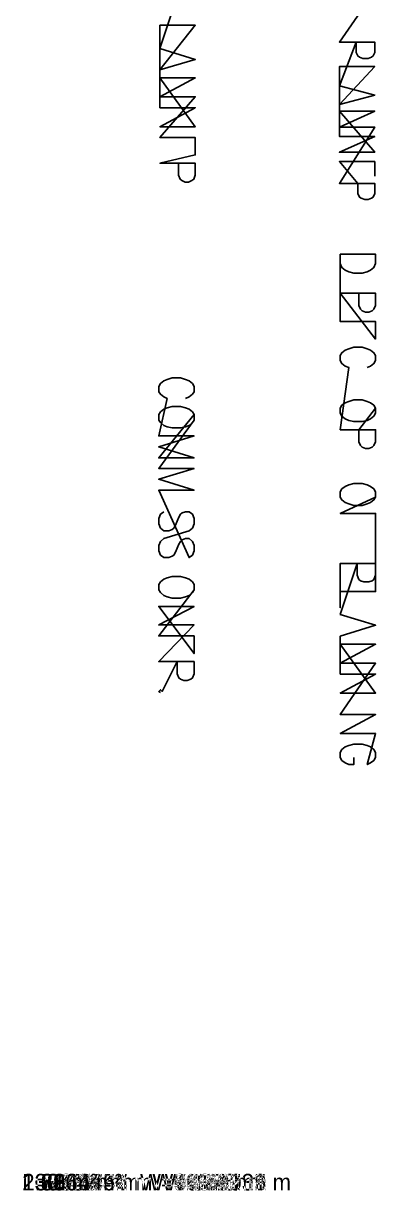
# Model space of a CAD drawing. Header units: metres. Extents: x 0 to 805, y 0 to 1107.
# Drawn here: x 0.2 to 53.3, y 0 to 176.1 of the extents above; entities that cross this region are included whole.
import ezdxf

# ---------------------------------------------------------------- set-up
doc = ezdxf.new("R2010")
doc.units = ezdxf.units.M
for name, color, linetype in [('GUIDES', 8, 'Continuous'), ('ROADS', 7, 'Continuous'), ('TEXT', 2, 'Continuous')]:
    doc.layers.add(name, color=color, linetype=linetype)

msp = doc.modelspace()

# ---------------------------------------------------------------- linework, layer by layer
at = {"layer": 'GUIDES'}
for points in [[(47.94, 141.27), (53.27, 141.27), (53.27, 139.88), (53.02, 139.24), (52.51, 138.86), (52, 138.61), (51.24, 138.42), (49.97, 138.42), (49.21, 138.61), (48.7, 138.86), (48.19, 139.24), (47.94, 139.88), (47.94, 141.27)], [(25.9, 117.08), (25.65, 117.46), (25.14, 117.91), (24.63, 118.1), (23.87, 118.29), (22.6, 118.29), (21.84, 118.1), (21.33, 117.91), (20.82, 117.46), (20.57, 117.08), (20.57, 116.25), (20.82, 115.87), (21.33, 115.43), (21.84, 115.24), (22.6, 115.05), (23.87, 115.05), (24.63, 115.24), (25.14, 115.43), (25.65, 115.87), (25.9, 116.25), (25.9, 117.08)], [(53.27, 118.03), (53.02, 118.48), (52.51, 118.86), (52, 119.05), (51.24, 119.3), (49.97, 119.3), (49.21, 119.05), (48.7, 118.86), (48.19, 118.48), (47.94, 118.03), (47.94, 117.27), (48.19, 116.83), (48.7, 116.44), (49.21, 116.19), (49.97, 116), (51.24, 116), (52, 116.19), (52.51, 116.44), (53.02, 116.83), (53.27, 117.27), (53.27, 118.03)], [(53.27, 105.4), (53.02, 105.84), (52.51, 106.22), (52, 106.48), (51.24, 106.67), (49.97, 106.67), (49.21, 106.48), (48.7, 106.22), (48.19, 105.84), (47.94, 105.4), (47.94, 104.63), (48.19, 104.19), (48.7, 103.81), (49.21, 103.62), (49.97, 103.36), (51.24, 103.36), (52, 103.62), (52.51, 103.81), (53.02, 104.19), (53.27, 104.63), (53.27, 105.4)], [(25.9, 91.43), (25.65, 91.81), (25.14, 92.25), (24.63, 92.44), (23.87, 92.63), (22.6, 92.63), (21.84, 92.44), (21.33, 92.25), (20.82, 91.81), (20.57, 91.43), (20.57, 90.6), (20.82, 90.22), (21.33, 89.77), (21.84, 89.58), (22.6, 89.39), (23.87, 89.39), (24.63, 89.58), (25.14, 89.77), (25.65, 90.22), (25.9, 90.6), (25.9, 91.43)]]:
    msp.add_lwpolyline(points, close=True, dxfattribs=at)
at = {"layer": 'ROADS'}
for points in [[(23.3, 180.07), (20.76, 172.32), (26.09, 170.67), (20.76, 169.09), (26.09, 175.82), (20.76, 175.82), (20.76, 173.34), (20.76, 163.37), (26.09, 163.37), (20.76, 160.51), (26.09, 160.51), (20.76, 167.88), (26.09, 167.88), (20.76, 165.02), (26.09, 165.02), (20.76, 158.86), (26.09, 158.86), (26.09, 156.26), (20.76, 154.99), (26.09, 154.99), (26.09, 153.21), (25.84, 152.58), (25.58, 152.39), (25.08, 152.13), (24.57, 152.13), (24.06, 152.39), (23.81, 152.58), (23.55, 153.21), (23.55, 154.99)], [(53.14, 181.02), (47.81, 173.28), (53.14, 173.28), (53.14, 171.69), (52.89, 171.18), (52.63, 170.99), (52.13, 170.8), (51.36, 170.8), (50.86, 170.99), (50.6, 171.18), (50.35, 171.69), (50.35, 173.28), (47.81, 166.67), (53.14, 165.28), (47.81, 163.88), (53.14, 169.59), (47.81, 169.59), (47.81, 167.56), (47.81, 159.05), (53.14, 159.05), (47.81, 156.64), (53.14, 156.64), (47.81, 162.86), (53.14, 162.86), (47.81, 160.45), (53.14, 160.45), (47.81, 151.94), (53.14, 151.94), (53.14, 150.42), (52.89, 149.85), (52.63, 149.72), (52.13, 149.53), (51.62, 149.53), (51.11, 149.72), (50.86, 149.85), (50.6, 150.42), (50.6, 151.94), (47.81, 155.24), (53.14, 155.24), (53.14, 153.02)], [(47.94, 141.27), (53.27, 141.27), (53.27, 139.88), (53.02, 139.24), (52.51, 138.86), (52, 138.61), (51.24, 138.42), (49.97, 138.42), (49.21, 138.61), (48.7, 138.86), (48.19, 139.24), (47.94, 139.88), (47.94, 131.11), (53.27, 131.11), (53.27, 128.45), (47.94, 135.37), (53.27, 135.37), (53.27, 133.53), (53.02, 132.95), (52.76, 132.7), (52.25, 132.51), (51.75, 132.51), (51.24, 132.7), (50.98, 132.95), (50.73, 133.53), (50.73, 135.37)], [(52, 124.19), (52.51, 124.38), (53.02, 124.76), (53.27, 125.21), (53.27, 125.97), (53.02, 126.41), (52.51, 126.8), (52, 126.99), (51.24, 127.24), (49.97, 127.24), (49.21, 126.99), (48.7, 126.8), (48.19, 126.41), (47.94, 125.97), (47.94, 125.21), (48.19, 124.76), (48.7, 124.38), (49.21, 124.19), (47.94, 114.79), (53.27, 114.79), (53.27, 112.95), (53.02, 112.38), (52.76, 112.13), (52.25, 111.94), (51.75, 111.94), (51.24, 112.13), (50.98, 112.38), (50.73, 112.95), (50.73, 114.79), (53.27, 118.03), (53.02, 118.48), (52.51, 118.86), (52, 119.05), (51.24, 119.3), (49.97, 119.3), (49.21, 119.05), (48.7, 118.86), (48.19, 118.48), (47.94, 118.03), (47.94, 117.27), (48.19, 116.83), (48.7, 116.44), (49.21, 116.19), (49.97, 116), (51.24, 116), (52, 116.19), (52.51, 116.44), (53.02, 116.83), (53.27, 117.27)], [(24.63, 119.49), (25.14, 119.75), (25.65, 120.13), (25.9, 120.51), (25.9, 121.33), (25.65, 121.78), (25.14, 122.16), (24.63, 122.35), (23.87, 122.6), (22.6, 122.6), (21.84, 122.35), (21.33, 122.16), (20.82, 121.78), (20.57, 121.33), (20.57, 120.51), (20.82, 120.13), (21.33, 119.75), (21.84, 119.49), (20.57, 113.84), (25.9, 113.84), (20.57, 112.19), (25.9, 110.54), (20.57, 110.54), (25.9, 117.08), (25.65, 117.46), (25.14, 117.91), (24.63, 118.1), (23.87, 118.29), (22.6, 118.29), (21.84, 118.1), (21.33, 117.91), (20.82, 117.46), (20.57, 117.08), (20.57, 116.25), (20.82, 115.87), (21.33, 115.43), (21.84, 115.24), (22.6, 115.05), (23.87, 115.05), (24.63, 115.24), (25.14, 115.43), (25.65, 115.87), (25.9, 116.25), (20.57, 108.95), (25.9, 108.95), (20.57, 107.3), (25.9, 105.65), (20.57, 105.65), (25.14, 95.49), (25.65, 95.87), (25.9, 96.51), (25.9, 97.33), (25.65, 97.9), (25.14, 98.35), (24.63, 98.35), (24.12, 98.16), (23.87, 97.9), (23.61, 97.52), (23.11, 96.32), (22.85, 95.87), (22.6, 95.68), (22.09, 95.49), (21.33, 95.49), (20.82, 95.87), (20.57, 96.51), (20.57, 97.33), (20.82, 97.9), (21.33, 98.35), (25.14, 99.55), (25.65, 99.93), (25.9, 100.57), (25.9, 101.4), (25.65, 102.03), (25.14, 102.41), (24.63, 102.41), (24.12, 102.22), (23.87, 102.03), (23.61, 101.59), (23.11, 100.38), (22.85, 99.93), (22.6, 99.74), (22.09, 99.55), (21.33, 99.55), (20.82, 99.93), (20.57, 100.57), (20.57, 101.4), (20.82, 102.03), (21.33, 102.41)], [(53.27, 105.4), (53.02, 105.84), (52.51, 106.22), (52, 106.48), (51.24, 106.67), (49.97, 106.67), (49.21, 106.48), (48.7, 106.22), (48.19, 105.84), (47.94, 105.4), (47.94, 104.63), (48.19, 104.19), (48.7, 103.81), (49.21, 103.62), (49.97, 103.36), (51.24, 103.36), (52, 103.62), (52.51, 103.81), (53.02, 104.19), (53.27, 104.63), (47.94, 102.16), (53.27, 102.16), (53.27, 99.49), (53.27, 90.35), (47.94, 90.35), (47.94, 87.93), (47.94, 94.6), (53.27, 94.6), (53.27, 92.82), (53.02, 92.19), (52.76, 92), (52.25, 91.81), (51.49, 91.81), (50.98, 92), (50.73, 92.19), (50.48, 92.82), (50.48, 94.6), (47.94, 86.92), (53.27, 85.27), (47.94, 83.62), (47.94, 77.9), (53.27, 77.9), (47.94, 75.04), (53.27, 75.04), (47.94, 82.41), (53.27, 82.41), (47.94, 79.55), (53.27, 79.55), (47.94, 71.8), (53.27, 71.8), (47.94, 68.95), (53.27, 68.95), (52, 64.25), (52.51, 64.5), (53.02, 64.88), (53.27, 65.33), (53.27, 66.09), (53.02, 66.53), (52.51, 66.91), (52, 67.11), (51.24, 67.36), (49.97, 67.36), (49.21, 67.11), (48.7, 66.91), (48.19, 66.53), (47.94, 66.09), (47.94, 65.33), (48.19, 64.88), (48.7, 64.5), (49.21, 64.25), (49.97, 64.25), (49.97, 65.33)], [(25.9, 91.43), (25.65, 91.81), (25.14, 92.25), (24.63, 92.44), (23.87, 92.63), (22.6, 92.63), (21.84, 92.44), (21.33, 92.25), (20.82, 91.81), (20.57, 91.43), (20.57, 90.6), (20.82, 90.22), (21.33, 89.77), (21.84, 89.58), (22.6, 89.39), (23.87, 89.39), (24.63, 89.58), (25.14, 89.77), (25.65, 90.22), (25.9, 90.6), (20.57, 83.68), (25.9, 83.68), (25.9, 81.01), (20.57, 88.12), (25.9, 88.12), (20.57, 85.33), (25.9, 85.33), (20.57, 79.81), (25.9, 79.81), (25.9, 77.96), (25.65, 77.33), (25.39, 77.14), (24.88, 76.95), (24.38, 76.95), (23.87, 77.14), (23.61, 77.33), (23.36, 77.96), (23.36, 79.81), (21.07, 75.3), (20.82, 75.55), (20.57, 75.3), (20.82, 75.11)]]:
    msp.add_lwpolyline(points, dxfattribs=at)

# ---------------------------------------------------------------- texts
at = {"layer": 'TEXT'}
for s in ['230.64 m²', '2.69 m²', '2.88 m²', '2.69 m²', '2.71 m²', '2.71 m²', '2.71 m²', '2.69 m²', '2.66 m²', '2.69 m²', '2.71 m²', '2.66 m²', '12.65 m²', '103.02 m²', '12.65 m²', '12.48 m²', '12.48 m²', '12.74 m²', '12.63 m²', '12.35 m²', '12.48 m²', 'L=136.02 m  W=33.69 m', 'L=138.80 m  W=48.31 m', 'L=557.74 m  W=34.68 m', 'L=122.42 m  W=55.49 m', 'L=286.37 m  W=7.69 m', 'L=298.58 m  W=30.04 m', 'L=711.10 m  W=11.32 m', 'L=30.54 m  W=0.14 m', 'L=473.60 m  W=29.74 m', 'L=102.68 m  W=93.52 m', 'L=139.15 m  W=13.05 m', 'L=368.42 m  W=15.35 m', 'L=220.95 m  W=4.40 m', 'L=397.30 m  W=17.44 m', 'L=49.21 m  W=8.50 m', 'L=441.33 m  W=34.88 m', 'L=79.76 m  W=95.07 m', 'L=428.28 m  W=6.97 m', 'L=874.58 m  W=30.78 m', 'L=727.35 m  W=28.94 m', 'L=74.29 m  W=19.84 m', 'L=30.76 m  W=23.30 m', 'L=384.40 m  W=50.60 m', 'L=250.33 m  W=11.89 m', 'L=118.07 m  W=5.05 m', 'L=9904.44 m  W=276.85 m', 'L=327.66 m  W=10.12 m', 'L=172.14 m  W=21.88 m', 'L=113.57 m  W=4.86 m', 'L=92.45 m  W=5.27 m', 'L=48.20 m  W=5.30 m', 'L=172.00 m  W=14.84 m', 'L=180.83 m  W=7.74 m', 'L=310.76 m  W=31.64 m', 'L=48.01 m  W=5.95 m', 'L=135.89 m  W=11.40 m', 'L=46.41 m  W=7.08 m', 'L=95.36 m  W=9.67 m', 'L=48.14 m  W=5.95 m', 'L=47.82 m  W=5.12 m', 'L=162.57 m  W=11.84 m', 'L=56.40 m  W=3.28 m', 'L=101.58 m  W=5.82 m', 'L=100.38 m  W=4.96 m', 'L=48.03 m  W=5.30 m', 'L=46.46 m  W=7.08 m', 'L=117.37 m  W=10.17 m', 'L=84.89 m  W=6.67 m', 'L=47.94 m  W=5.31 m', 'L=46.29 m  W=7.07 m', 'L=47.97 m  W=5.96 m', 'L=51.29 m  W=5.36 m', 'L=46.45 m  W=7.10 m', 'L=48.15 m  W=5.73 m', 'L=48.04 m  W=5.30 m', 'L=46.48 m  W=7.06 m', 'L=51.91 m  W=5.67 m', 'L=53.37 m  W=6.77 m', 'L=46.13 m  W=7.10 m', 'L=48.07 m  W=5.96 m', 'L=48.24 m  W=5.31 m', 'L=46.26 m  W=7.12 m', 'L=47.95 m  W=5.75 m', 'L=48.01 m  W=5.31 m', 'L=46.25 m  W=7.06 m', 'L=132.24 m  W=10.11 m', 'L=47.92 m  W=5.92 m', 'L=48.00 m  W=5.29 m', 'L=804.82 m  W=108.72 m', 'L=47.98 m  W=5.97 m', 'L=48.25 m  W=5.32 m', 'L=51.41 m  W=6.83 m', 'L=207.26 m  W=22.60 m', 'L=65.42 m  W=12.32 m', 'L=134.55 m  W=15.14 m', 'L=61.71 m  W=11.99 m', 'L=42.21 m  W=8.87 m', 'L=88.07 m  W=16.93 m', 'L=117.14 m  W=21.42 m', 'L=59.61 m  W=16.02 m', 'L=78.52 m  W=10.60 m', 'L=96.01 m  W=14.17 m', 'L=54.34 m  W=19.44 m', 'L=78.68 m  W=10.62 m', 'L=95.99 m  W=12.50 m', 'L=51.96 m  W=15.90 m', 'L=34.04 m  W=11.21 m', 'L=245.07 m  W=24.16 m', 'L=62.82 m  W=16.89 m', 'L=78.87 m  W=10.61 m', 'L=96.53 m  W=12.51 m', 'L=102.91 m  W=17.64 m', 'L=88.52 m  W=16.55 m', 'L=60.05 m  W=14.07 m', 'L=93.71 m  W=24.31 m', 'L=57.01 m  W=18.96 m', 'L=78.87 m  W=10.61 m', 'L=96.52 m  W=12.51 m', 'L=146.05 m  W=21.31 m', 'L=60.02 m  W=14.07 m', 'L=120.99 m  W=20.44 m', 'L=63.42 m  W=11.63 m', 'L=42.42 m  W=8.87 m', 'L=88.52 m  W=16.55 m', 'L=60.04 m  W=16.05 m', 'L=81.51 m  W=17.98 m', 'L=79.92 m  W=17.71 m', 'L=100.14 m  W=22.95 m', 'L=65.47 m  W=17.67 m', 'L=84.07 m  W=15.32 m', 'L=60.01 m  W=16.05 m', 'L=81.41 m  W=17.98 m', 'L=79.94 m  W=17.71 m', 'L=134.47 m  W=23.27 m', 'L=557.68 m  W=37.27 m', 'L=95.63 m  W=15.00 m', 'L=155.78 m  W=13.76 m', 'L=96.01 m  W=11.52 m', 'L=200.63 m  W=14.91 m', 'L=35.98 m  W=5.66 m', 'L=33.94 m  W=22.62 m', 'L=50.72 m  W=9.45 m', 'L=86.63 m  W=30.89 m', 'L=57.89 m  W=12.51 m', 'L=58.71 m  W=14.77 m', 'L=58.61 m  W=34.46 m', 'L=609.49 m  W=17.23 m', 'L=175.39 m  W=6.27 m', 'L=116.83 m  W=32.32 m', 'L=88.93 m  W=21.05 m', 'L=101.91 m  W=18.43 m', 'L=863.11 m  W=42.28 m', 'L=88.89 m  W=45.97 m', 'L=90.77 m  W=6.80 m', 'L=77.10 m  W=28.02 m', 'L=90.84 m  W=16.05 m', 'L=55.09 m  W=20.40 m', 'L=73.11 m  W=23.55 m', 'L=77.52 m  W=24.37 m', 'L=67.07 m  W=14.87 m', 'L=1463.31 m  W=182.11 m', 'L=72.95 m  W=18.23 m', 'L=40.87 m  W=14.22 m', 'L=40.95 m  W=16.81 m', 'L=30.72 m  W=27.01 m', 'L=63.26 m  W=54.62 m', 'L=67.45 m  W=7.49 m', 'L=401.47 m  W=41.97 m', 'L=426.72 m  W=63.58 m', 'L=43.33 m  W=13.97 m', 'L=48.01 m  W=32.00 m', 'L=243.13 m  W=23.00 m', 'L=100.05 m  W=33.38 m', 'L=81.49 m  W=17.79 m', 'L=44.48 m  W=9.93 m', 'L=231.68 m  W=57.94 m', 'L=233.44 m  W=19.18 m', 'L=200.60 m  W=13.54 m', 'L=31.53 m  W=12.66 m', 'L=319.94 m  W=14.49 m', 'L=56.60 m  W=8.09 m', 'L=129.71 m  W=10.58 m', 'L=148.99 m  W=8.97 m', 'L=621.23 m  W=7.06 m', 'L=146.78 m  W=16.76 m', 'L=70.27 m  W=17.20 m', 'L=74.35 m  W=11.70 m', 'L=233.37 m  W=25.61 m', 'L=74.59 m  W=13.42 m', 'L=130.56 m  W=51.86 m', 'L=58.38 m  W=32.23 m', 'L=56.45 m  W=31.32 m', 'L=246.93 m  W=9.86 m', 'L=114.57 m  W=19.07 m', 'L=120.55 m  W=37.15 m', 'L=57.25 m  W=5.53 m', 'L=321.67 m  W=17.04 m', 'L=63.31 m  W=13.51 m', 'L=62.06 m  W=36.62 m', 'L=90.87 m  W=38.80 m', 'L=52.68 m  W=29.09 m', 'L=52.13 m  W=17.20 m', 'L=39.34 m  W=11.09 m', 'L=1799.17 m  W=132.49 m', 'L=617.90 m  W=23.58 m', 'L=116.69 m  W=16.15 m', 'L=236.16 m  W=12.45 m', 'L=259.43 m  W=10.90 m', 'L=75.02 m  W=24.98 m', 'L=157.82 m  W=9.70 m', 'L=843.40 m  W=21.53 m', 'L=639.27 m  W=55.27 m', 'L=98.32 m  W=16.18 m', 'L=123.58 m  W=4.43 m', 'L=133.57 m  W=13.10 m', 'L=79.50 m  W=12.49 m', 'L=45.15 m  W=12.85 m', 'L=107.18 m  W=11.94 m', 'L=362.36 m  W=35.62 m', 'L=32.19 m  W=3.32 m', 'L=46.67 m  W=23.82 m', 'L=56.47 m  W=9.21 m', 'L=62.30 m  W=24.88 m', 'L=181.96 m  W=17.06 m', 'L=1011.93 m  W=67.31 m', 'L=59.68 m  W=10.97 m', 'L=46.43 m  W=17.20 m', 'L=32.01 m  W=15.05 m', 'L=38.02 m  W=23.14 m', 'L=60.33 m  W=4.40 m', 'L=343.04 m  W=66.81 m', 'L=1043.03 m  W=36.63 m', 'L=236.59 m  W=26.90 m', 'L=225.98 m  W=19.35 m', 'L=232.98 m  W=15.40 m', 'L=83.50 m  W=7.45 m', 'L=146.08 m  W=7.83 m', 'L=95.44 m  W=7.34 m', 'L=119.23 m  W=33.68 m', 'L=110.75 m  W=14.71 m', 'L=148.79 m  W=18.16 m', 'L=33.65 m  W=12.29 m', 'L=108.72 m  W=33.78 m', 'L=160.57 m  W=42.05 m', 'L=172.94 m  W=27.57 m', 'L=172.07 m  W=4.58 m', 'L=55.15 m  W=19.07 m', 'L=170.72 m  W=22.74 m', 'L=42.93 m  W=123.94 m', 'L=114.70 m  W=42.06 m', 'L=76.52 m  W=17.36 m', 'L=35.36 m  W=24.53 m', 'L=92.11 m  W=27.77 m', 'L=72.68 m  W=50.01 m', 'L=150.72 m  W=13.81 m', 'L=203.08 m  W=19.64 m', 'L=83.31 m  W=27.95 m', 'L=130.97 m  W=14.72 m', 'L=81.91 m  W=12.39 m', 'L=51.43 m  W=7.76 m', 'L=50.63 m  W=11.33 m', 'L=175.02 m  W=25.25 m', 'L=408.29 m  W=12.08 m', 'L=269.01 m  W=26.39 m', 'L=377.31 m  W=13.73 m', 'L=498.75 m  W=12.78 m', 'L=439.50 m  W=6.07 m', 'L=479.02 m  W=4.02 m', 'L=1227.62 m  W=47.14 m', 'L=612.60 m  W=9.84 m', 'L=228.85 m  W=7.56 m', 'L=427.63 m  W=16.77 m', 'L=247.33 m  W=17.72 m', 'L=823.67 m  W=17.28 m', 'L=359.72 m  W=8.06 m', 'L=446.04 m  W=9.46 m', 'L=399.45 m  W=8.04 m', 'L=58.09 m  W=19.25 m', 'L=238.35 m  W=25.74 m', 'L=52.40 m  W=26.83 m', 'L=1856.02 m  W=68.48 m', 'L=127.36 m  W=6.96 m', 'L=511.87 m  W=31.26 m', 'L=199.29 m  W=29.61 m', 'L=50.40 m  W=15.55 m', 'L=33.47 m  W=2.24 m', 'L=271.63 m  W=18.17 m', 'L=85.41 m  W=10.69 m', 'L=64.03 m  W=8.78 m', 'L=83.19 m  W=18.73 m', 'L=183.66 m  W=13.68 m', 'L=160.82 m  W=9.41 m', 'L=49.33 m  W=4.00 m', 'L=78.53 m  W=11.72 m', 'L=126.65 m  W=49.82 m', 'L=47.32 m  W=23.49 m', 'L=159.76 m  W=26.21 m', 'L=72.19 m  W=34.80 m', 'L=73.95 m  W=21.30 m', 'L=106.45 m  W=13.23 m', 'L=44.42 m  W=7.00 m', 'L=46.38 m  W=29.54 m', 'L=73.71 m  W=65.78 m', 'L=801.03 m  W=100.22 m', 'L=127.22 m  W=19.99 m', 'L=228.73 m  W=67.20 m', 'L=74.15 m  W=17.12 m', 'L=834.01 m  W=59.17 m', 'L=262.85 m  W=53.84 m', 'L=139.54 m  W=6.74 m', 'L=58.05 m  W=15.00 m', 'L=684.26 m  W=78.37 m', 'L=241.36 m  W=62.60 m', 'L=593.54 m  W=8.69 m', 'L=38.37 m  W=18.06 m', 'L=57.52 m  W=21.41 m', 'L=45.27 m  W=52.51 m', 'L=56.34 m  W=20.28 m', 'L=32.84 m  W=19.01 m', 'L=80.41 m  W=58.33 m', 'L=45.68 m  W=5.15 m', 'L=266.80 m  W=45.02 m', 'L=97.20 m  W=49.47 m', 'L=76.11 m  W=32.79 m', 'L=69.48 m  W=23.32 m', 'L=58.14 m  W=39.81 m', 'L=54.03 m  W=6.17 m', 'L=50.92 m  W=42.02 m', 'L=56.89 m  W=29.59 m', 'L=214.16 m  W=24.20 m', 'L=50.77 m  W=72.16 m']:
    msp.add_text(s, height=2.5, dxfattribs=at).set_placement((0, 0))

doc.saveas('drawing.dxf')
